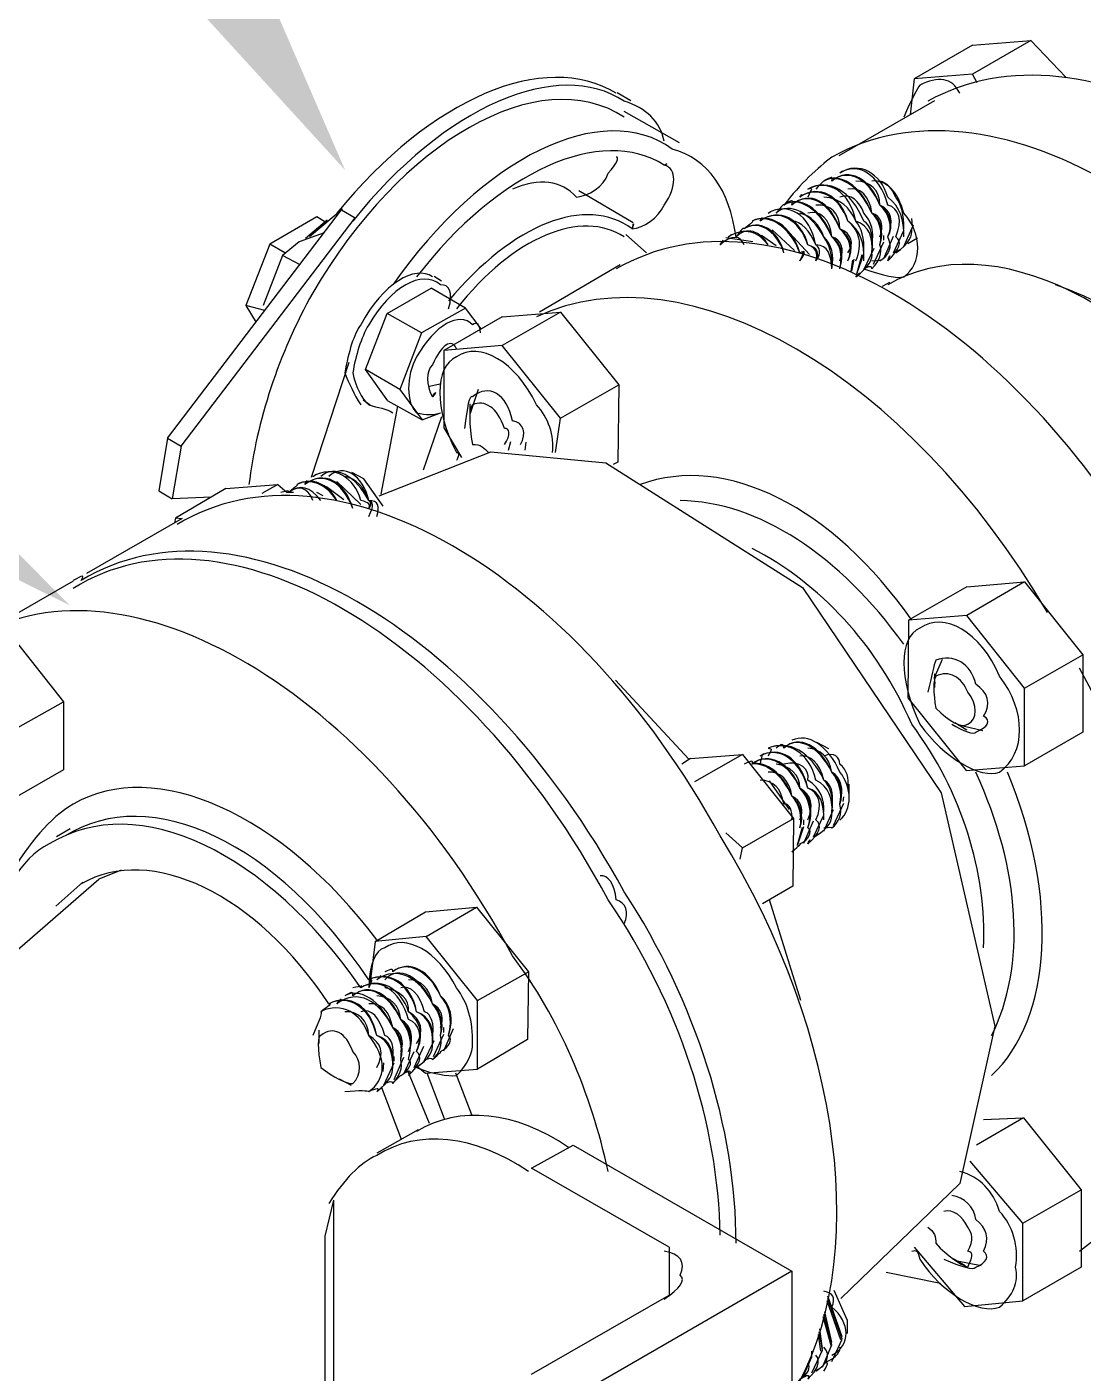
# Model space of a CAD drawing. Header units: inches. Extents: x 0.3 to 33.8, y 15.5 to 37.1.
# Drawn here: x 19.965 to 20.648, y 27.384 to 28.254 of the extents above; entities that cross this region are included whole.
import ezdxf

# ---------------------------------------------------------------- set-up
doc = ezdxf.new("R2010")
doc.units = ezdxf.units.IN
doc.header["$MEASUREMENT"] = 0

# ---------------------------------------------------------------- blocks, each defined once
blk = doc.blocks.new('60298_1')
at = {"transparency": 33554687}
for points in [[(20.09831, 28.32928), (20.1711, 28.16169), (20.04789, 28.29663)], [(19.86437, 28.00999), (19.99305, 27.88025), (19.82924, 27.96122)]]:
    blk.add_hatch(color=21, dxfattribs=at).paths.add_polyline_path(points)
for points in [[(20.57679, 28.24235), (20.61449, 28.24545)], [(20.61449, 28.24545), (20.57679, 28.22376)], [(20.61449, 28.24545), (20.63721, 28.2217)], [(20.57679, 28.24235), (20.5391, 28.22066)], [(20.5391, 28.22066), (20.53651, 28.19743)], [(20.57679, 28.22376), (20.5391, 28.22066)], [(20.57989, 28.21808), (20.57679, 28.22376)], [(20.34699, 28.21189), (20.35577, 28.20672)], [(20.49055, 28.17109), (20.55252, 28.20672)], [(20.38727, 28.17935), (20.35164, 28.19949)], [(20.37901, 28.16593), (20.37901, 28.16593)], [(20.48797, 28.15869), (20.48797, 28.15869)], [(20.49468, 28.16231), (20.49468, 28.16231)], [(20.47506, 28.15147), (20.47506, 28.15147)], [(20.48177, 28.15508), (20.48177, 28.15508)], [(20.3222, 28.14837), (20.35732, 28.12771)], [(20.46215, 28.14372), (20.46215, 28.14372)], [(20.46886, 28.14785), (20.46886, 28.14785)], [(20.05625, 27.98828), (20.16883, 28.13597)], [(20.16935, 28.13649), (20.14817, 28.11842)], [(20.16883, 28.13597), (20.17761, 28.13081)], [(20.44304, 28.13288), (20.44304, 28.13288)], [(20.44976, 28.13649), (20.44976, 28.13649)], [(20.45595, 28.14011), (20.45595, 28.14011)], [(20.06503, 27.98311), (20.17761, 28.13081)], [(20.15799, 28.12823), (20.15282, 28.13133), (20.12236, 28.11377)], [(20.15954, 28.12926), (20.14559, 28.11738)], [(20.43013, 28.12513), (20.43013, 28.12513)], [(20.43685, 28.12926), (20.43685, 28.12926)], [(20.46163, 28.10963), (20.44717, 28.12306)], [(20.47145, 28.10705), (20.45337, 28.12668)], [(20.53238, 28.11222), (20.53858, 28.12616)], [(20.53238, 28.1241), (20.53238, 28.1241)], [(20.53806, 28.12564), (20.53755, 28.13029)], [(20.53858, 28.12616), (20.53858, 28.12616)], [(20.15747, 28.121), (20.14146, 28.11532), (20.13062, 28.10654)], [(20.35267, 28.11996), (20.3661, 28.10809)], [(20.43478, 28.11532), (20.41722, 28.1179)], [(20.41722, 28.1179), (20.41722, 28.1179)], [(20.42394, 28.12152), (20.42394, 28.12152)], [(20.43478, 28.11532), (20.43478, 28.11532)], [(20.44976, 28.11273), (20.44046, 28.11945)], [(20.51276, 28.10086), (20.51947, 28.11532)], [(20.51947, 28.11635), (20.51947, 28.11945)], [(20.51947, 28.10447), (20.52567, 28.11893)], [(20.52567, 28.10809), (20.53238, 28.12255)], [(20.52567, 28.12048), (20.52567, 28.12048)], [(20.53496, 28.11429), (20.54116, 28.1179)], [(20.53858, 28.11583), (20.53858, 28.11583)], [(20.13217, 28.10809), (20.12236, 28.11377), (20.10686, 28.07401)], [(20.14198, 28.10034), (20.13062, 28.10654), (20.11822, 28.07401)], [(20.50037, 28.10551), (20.50037, 28.10551)], [(20.50191, 28.09466), (20.50656, 28.10757)], [(20.50191, 28.09466), (20.50553, 28.10705)], [(20.50656, 28.09724), (20.51328, 28.11119)], [(20.50656, 28.10912), (20.50656, 28.10912)], [(20.51276, 28.11273), (20.51276, 28.11273)], [(20.52567, 28.10809), (20.52567, 28.10809)], [(20.53238, 28.11222), (20.53238, 28.11222)], [(20.34906, 28.10034), (20.2969, 28.06987)], [(20.34957, 28.10034), (20.34957, 28.10034)], [(20.49313, 28.09879), (20.49313, 28.09879)], [(20.49365, 28.10189), (20.49365, 28.10189)], [(20.49365, 28.09828), (20.49365, 28.09828)], [(20.4983, 28.09621), (20.49933, 28.10344)], [(20.49882, 28.09621), (20.50037, 28.10396)], [(20.50656, 28.09724), (20.50656, 28.09724)], [(20.51276, 28.10086), (20.51276, 28.10086)], [(20.51947, 28.10447), (20.51947, 28.10447)], [(20.22873, 28.09311), (20.23338, 28.09001)], [(20.52309, 28.08898), (20.51844, 28.0864)], [(20.19827, 28.06884), (20.22667, 28.08537)], [(20.2592, 28.05903), (20.24888, 28.07246), (20.22667, 28.08537)], [(20.11926, 28.07091), (20.10686, 28.07401), (20.11357, 28.06316)], [(20.12029, 28.07246), (20.12029, 28.07246)], [(20.24888, 28.07246), (20.22047, 28.05645)], [(20.18432, 28.03269), (20.19827, 28.06884)], [(20.22047, 28.05645), (20.19827, 28.06884)], [(20.27263, 28.06677), (20.23493, 28.04508)], [(20.27263, 28.06677), (20.31033, 28.06987)], [(20.31033, 28.06987), (20.27263, 28.04818)], [(20.31033, 28.06987), (20.34802, 28.02288)], [(20.22047, 28.05645), (20.20653, 28.01978)], [(20.27263, 28.04818), (20.23493, 28.04508)], [(20.23493, 28.04508), (20.23493, 27.99499)], [(20.24371, 28.05025), (20.24371, 28.05025)], [(20.31033, 28.00119), (20.27263, 28.04818)], [(20.17348, 28.03734), (20.14921, 27.96298)], [(20.20653, 28.01978), (20.18432, 28.03269)], [(20.19878, 28.01255), (20.18432, 28.03269)], [(20.20653, 28.01978), (20.22099, 28.00016)], [(20.22564, 28.02185), (20.23235, 28.0234)], [(20.23235, 28.0234), (20.23235, 28.0234)], [(20.25714, 28.01978), (20.25197, 28.00429)], [(20.31033, 28.00119), (20.34802, 28.02288)], [(20.34802, 28.02288), (20.34751, 27.97279)], [(20.18277, 28.01307), (20.18742, 28.00997)], [(20.19878, 28.01255), (20.22099, 28.00016), (20.23286, 28.00481)], [(20.25197, 28.01049), (20.25197, 28.01049)], [(20.25197, 28.00171), (20.25197, 28.01049)], [(20.20498, 28.00894), (20.19413, 27.95213)], [(20.23338, 28.00222), (20.2215, 27.96762)], [(20.30723, 27.97899), (20.31033, 28.00119)], [(20.23493, 27.99499), (20.24629, 27.97589)], [(20.05625, 27.98828), (20.05057, 27.9542), (20.05935, 27.94903)], [(20.05625, 27.98828), (20.06503, 27.98311)], [(20.27676, 27.98053), (20.27831, 27.98621)], [(20.28761, 27.98053), (20.28812, 27.9857)], [(20.06503, 27.98311), (20.05935, 27.94903)], [(20.1931, 27.9511), (20.2654, 27.9795), (20.33976, 27.97227), (20.4668, 27.89171), (20.55665, 27.759), (20.59125, 27.60821)], [(20.26282, 27.98002), (20.26282, 27.98002)], [(20.34751, 27.97279), (20.34441, 27.97124)], [(20.09395, 27.95575), (20.12752, 27.95833)], [(20.12752, 27.95833), (20.11719, 27.95265)], [(20.12752, 27.95833), (20.13372, 27.95316)], [(20.14146, 27.95885), (20.14146, 27.95885)], [(20.14817, 27.96246), (20.14817, 27.96246)], [(20.15437, 27.96608), (20.15437, 27.96608)], [(20.18122, 27.94542), (20.16573, 27.96039)], [(20.18329, 27.96194), (20.17554, 27.96608)], [(20.19568, 27.94439), (20.18329, 27.96194)], [(20.08466, 27.95007), (20.05935, 27.94903)], [(20.09395, 27.95575), (20.06142, 27.93664)], [(20.13785, 27.95316), (20.13372, 27.95316)], [(20.13526, 27.95523), (20.13526, 27.95523)], [(20.15695, 27.9511), (20.15282, 27.95316)], [(20.17038, 27.94852), (20.15902, 27.95678)], [(20.0041, 27.90101), (20.06607, 27.93664)], [(20.06142, 27.93664), (20.0609, 27.93354)], [(20.06555, 27.93613), (20.06142, 27.93664)], [(19.99532, 27.89584), (19.93335, 27.86021)], [(20.57318, 27.89223), (20.53548, 27.87054)], [(20.57318, 27.89223), (20.61036, 27.89533)], [(20.61036, 27.89533), (20.57318, 27.87364)], [(20.61036, 27.89533), (20.64806, 27.84833)], [(20.53548, 27.87054), (20.53496, 27.82045)], [(20.57318, 27.87364), (20.53548, 27.87054)], [(20.61036, 27.82665), (20.57318, 27.87364)], [(19.95607, 27.85969), (19.98912, 27.81787)], [(20.55717, 27.84524), (20.55201, 27.83336)], [(20.61036, 27.82665), (20.64806, 27.84833)], [(20.64806, 27.84833), (20.64806, 27.79824)], [(20.55252, 27.83646), (20.55252, 27.83646)], [(20.55252, 27.83594), (20.55252, 27.83594)], [(20.55252, 27.82716), (20.55252, 27.83594)], [(20.39347, 27.78069), (20.34596, 27.83181)], [(20.55201, 27.83336), (20.55252, 27.82974)], [(20.53496, 27.82045), (20.57266, 27.77346)], [(20.61036, 27.77655), (20.61036, 27.82665)], [(19.95607, 27.79928), (19.98912, 27.81787)], [(19.98912, 27.81787), (19.98912, 27.77397)], [(20.56543, 27.80444), (20.57318, 27.79979)], [(20.56801, 27.80289), (20.58351, 27.79928)], [(20.57318, 27.79979), (20.57318, 27.79979)], [(20.64806, 27.79824), (20.61036, 27.77655)], [(20.3945, 27.7812), (20.42807, 27.78378)], [(20.42807, 27.78378), (20.39708, 27.76622)], [(20.42807, 27.78378), (20.46112, 27.74247)], [(20.44201, 27.7843), (20.44201, 27.7843)], [(20.44821, 27.78791), (20.44821, 27.78791)], [(20.45492, 27.79153), (20.45492, 27.79153)], [(20.48384, 27.7874), (20.47609, 27.79153)], [(20.3945, 27.7812), (20.38882, 27.77759)], [(20.4353, 27.78017), (20.4353, 27.78017)], [(20.57266, 27.77346), (20.61036, 27.77655)], [(19.98912, 27.77397), (19.95607, 27.75486)], [(20.45854, 27.74815), (20.44562, 27.76674)], [(20.49675, 27.76468), (20.49675, 27.7559)], [(20.48694, 27.73782), (20.49365, 27.75228)], [(20.48694, 27.7497), (20.48694, 27.7497)], [(20.49313, 27.75331), (20.49365, 27.75641)], [(20.42807, 27.72336), (20.46112, 27.74247)], [(20.46112, 27.74247), (20.4606, 27.69858)], [(20.46783, 27.73834), (20.46783, 27.74144)], [(20.46783, 27.72646), (20.47403, 27.74092)], [(20.47403, 27.73059), (20.48074, 27.74454)], [(20.47403, 27.74247), (20.47403, 27.74247)], [(20.48074, 27.73421), (20.48694, 27.74815)], [(20.48074, 27.74608), (20.48074, 27.74608)], [(19.99325, 27.73576), (19.98447, 27.73059)], [(20.42807, 27.72336), (20.41722, 27.73317)], [(20.4637, 27.72491), (20.46783, 27.73731)], [(20.4637, 27.72543), (20.4668, 27.73679)], [(20.47971, 27.73369), (20.47971, 27.73369)], [(20.4859, 27.73731), (20.4859, 27.73731)], [(20.42652, 27.71614), (20.42807, 27.72336)], [(20.4668, 27.72595), (20.4668, 27.72595)], [(20.47351, 27.73007), (20.47351, 27.73007)], [(20.0263, 27.7089), (20.01184, 27.70322)], [(19.99119, 27.04325), (19.84917, 27.18062), (19.8058, 27.27461), (19.79289, 27.37995), (19.81406, 27.48375), (19.86312, 27.57412), (20.01184, 27.70322)], [(20.00152, 27.70116), (19.98396, 27.68567)], [(20.4606, 27.69858), (20.44098, 27.68721)], [(20.46577, 27.62473), (20.44562, 27.6898)], [(20.19052, 27.66294), (20.22305, 27.68205)], [(20.22305, 27.68205), (20.2561, 27.68515)], [(20.22357, 27.66604), (20.2561, 27.68515)], [(20.2561, 27.68515), (20.28967, 27.64332)], [(20.19052, 27.66294), (20.18742, 27.63661)], [(20.22357, 27.66604), (20.19052, 27.66294)], [(20.25662, 27.62473), (20.22357, 27.66604)], [(20.20343, 27.64642), (20.20343, 27.64642)], [(20.18432, 27.63558), (20.18432, 27.63558)], [(20.19052, 27.63919), (20.19052, 27.63919)], [(20.19723, 27.6428), (20.19723, 27.6428)], [(20.25662, 27.62473), (20.28967, 27.64332)], [(20.28967, 27.64332), (20.28915, 27.59943)], [(20.17141, 27.62783), (20.17141, 27.62783)], [(20.17761, 27.63144), (20.17761, 27.63144)], [(20.16522, 27.62421), (20.16522, 27.62421)], [(20.25662, 27.58032), (20.25662, 27.62473)], [(20.15437, 27.60614), (20.15437, 27.60614)], [(20.15437, 27.59684), (20.15437, 27.60562)], [(20.22822, 27.58858), (20.23493, 27.60304)], [(20.23493, 27.60407), (20.23493, 27.60717)], [(20.23493, 27.5922), (20.24113, 27.60665)], [(20.59125, 27.60821), (20.56853, 27.50647), (20.49159, 27.43211)], [(20.21582, 27.58135), (20.22202, 27.59529)], [(20.21582, 27.59323), (20.21582, 27.59323)], [(20.22202, 27.58497), (20.22873, 27.59891)], [(20.22202, 27.59684), (20.22202, 27.59684)], [(20.22822, 27.60046), (20.22822, 27.60046)], [(20.23493, 27.5922), (20.23493, 27.5922)], [(20.28915, 27.59943), (20.25662, 27.58032)], [(20.19568, 27.57877), (20.1962, 27.58445)], [(20.1962, 27.56999), (20.20291, 27.58445)], [(20.20291, 27.58548), (20.20291, 27.58858)], [(20.20291, 27.57361), (20.20911, 27.58806)], [(20.20911, 27.57722), (20.21582, 27.59168)], [(20.20911, 27.58962), (20.20911, 27.58962)], [(20.22202, 27.58497), (20.22202, 27.58497)], [(20.22822, 27.58858), (20.22822, 27.58858)], [(20.20911, 27.57722), (20.20911, 27.57722)], [(20.22564, 27.5452), (20.21169, 27.57929)], [(20.21582, 27.58135), (20.21582, 27.58135)], [(20.21737, 27.58238), (20.22305, 27.57774)], [(20.22305, 27.57774), (20.25662, 27.58032)], [(20.23545, 27.5483), (20.22409, 27.57774)], [(20.25301, 27.55088), (20.24268, 27.57774)], [(20.16728, 27.57412), (20.17503, 27.56999)], [(20.20756, 27.53487), (20.19465, 27.56896)], [(20.1962, 27.56999), (20.1962, 27.56999)], [(20.20291, 27.57361), (20.20291, 27.57361)], [(20.60984, 27.54882), (20.57938, 27.53126)], [(20.58402, 27.54778), (20.60984, 27.54882)], [(20.60984, 27.54882), (20.64703, 27.50234)], [(20.21841, 27.54107), (20.19155, 27.52609)], [(20.29174, 27.51628), (20.31859, 27.53126)], [(20.31859, 27.53126), (20.46009, 27.44967)], [(20.38056, 27.46516), (20.29174, 27.51628)], [(20.60933, 27.48065), (20.57524, 27.52093)], [(20.60933, 27.48065), (20.64703, 27.50234)], [(20.64703, 27.50234), (20.64703, 27.45225)], [(20.16367, 27.49563), (20.15799, 27.47239)], [(20.16367, 27.49563), (20.16367, 27.2147)], [(20.55149, 27.4791), (20.55149, 27.4791)], [(20.60933, 27.43056), (20.60933, 27.48065)], [(20.15799, 27.47239), (20.15799, 26.95237)], [(20.38056, 27.46516), (20.38056, 27.43417)], [(20.5391, 27.46516), (20.57163, 27.42695)], [(20.5644, 27.45793), (20.57215, 27.45328)], [(20.56698, 27.45638), (20.58247, 27.45328)], [(20.57215, 27.45328), (20.57215, 27.45328)], [(20.46009, 27.44967), (20.31859, 27.36808)], [(20.46009, 27.44967), (20.46009, 27.12691)], [(20.52102, 27.44915), (20.55614, 27.44192)], [(20.64703, 27.45225), (20.60933, 27.43056)], [(20.49572, 27.41816), (20.48745, 27.43727)], [(20.29174, 27.38305), (20.38056, 27.43417)], [(20.49159, 27.40526), (20.48281, 27.43056)], [(20.49262, 27.40732), (20.48332, 27.43366)], [(20.49262, 27.40577), (20.48332, 27.43211)], [(20.57163, 27.42695), (20.60933, 27.43056)], [(20.48539, 27.40164), (20.48023, 27.42023)], [(20.4859, 27.40216), (20.48074, 27.42178)], [(20.4859, 27.40371), (20.48126, 27.42333)], [(20.49572, 27.41816), (20.49572, 27.40939)], [(20.47971, 27.39854), (20.47764, 27.41042)], [(20.47971, 27.39957), (20.47816, 27.41248)], [(20.47868, 27.39803), (20.47713, 27.40887)], [(20.47971, 27.3877), (20.4859, 27.40216)], [(20.4859, 27.39131), (20.49262, 27.40577)], [(20.4668, 27.38047), (20.473, 27.39441)], [(20.47248, 27.39441), (20.47248, 27.39441)], [(20.473, 27.38408), (20.47971, 27.39854)], [(20.473, 27.39441), (20.473, 27.39803)], [(20.473, 27.39596), (20.473, 27.39596)], [(20.47868, 27.38718), (20.47868, 27.38718)], [(20.48487, 27.39131), (20.48487, 27.39131)]]:
    blk.add_lwpolyline(points, dxfattribs=at)
for points in [[(20.34648, 28.21137), (20.2999, 28.23952), (20.22686, 28.20839), (20.16573, 28.13391)], [(20.32065, 28.14423), (20.3108, 28.15507), (20.29671, 28.15674), (20.27934, 28.1494)], [(20.35164, 28.11842), (20.32411, 28.1366), (20.27979, 28.11866), (20.24319, 28.07194)], [(20.45492, 28.10809), (20.451, 28.12374), (20.43839, 28.13016), (20.4291, 28.12358)], [(20.44459, 28.11325), (20.43998, 28.12217), (20.43039, 28.12554), (20.42394, 28.11842)], [(20.76477, 27.96866), (20.69117, 28.07636), (20.58829, 28.1268), (20.52205, 28.08743)], [(20.76477, 27.96866), (20.72978, 28.02963), (20.67976, 28.07113), (20.6305, 28.08743)], [(20.62534, 27.8757), (20.53482, 28.02957), (20.39304, 28.11215), (20.29483, 28.06677)], [(20.1709, 28.03063), (20.17341, 28.02424), (20.17688, 28.01662), (20.18122, 28.00997)], [(20.16573, 27.948), (20.15994, 27.95918), (20.14947, 27.96335), (20.13991, 27.95833)], [(20.17606, 27.94284), (20.1709, 27.96054), (20.15745, 27.96795), (20.14508, 27.95833)], [(20.53755, 27.87054), (20.48674, 27.94378), (20.41727, 27.97875), (20.36197, 27.95833)], [(20.1554, 27.948), (20.14866, 27.95707), (20.14134, 27.95866), (20.13475, 27.95316)], [(20.53238, 27.85505), (20.49111, 27.91261), (20.43829, 27.94733), (20.38779, 27.948)], [(20.64599, 27.46258), (20.73074, 27.52556), (20.73105, 27.68592), (20.64599, 27.83956)], [(20.58919, 27.60201), (20.61156, 27.64678), (20.60807, 27.70941), (20.57886, 27.77242)], [(20.58919, 27.57619), (20.62865, 27.61335), (20.63287, 27.69178), (20.59952, 27.77242)], [(20.18639, 27.63816), (20.12772, 27.72642), (20.04559, 27.76608), (19.99015, 27.73111)], [(20.16057, 27.62266), (20.11385, 27.69355), (20.04552, 27.7264), (20.00048, 27.70013)], [(20.31549, 27.52971), (20.28115, 27.55332), (20.24514, 27.55689), (20.21737, 27.54004)]]:
    blk.add_open_spline(points, degree=3, dxfattribs=at)
for points, knots in [([(20.56853, 28.21137), (20.56364, 28.22164), (20.55442, 28.22241), (20.54271, 28.21653), (20.54128, 28.21483), (20.53743, 28.20746), (20.53238, 28.19588)], [0, 0, 0, 0, 1, 1, 1, 2, 2, 2, 2]), ([(20.89903, 27.59684), (20.99986, 27.65575), (20.99986, 27.83693), (20.89903, 27.99964), (20.80631, 28.17216), (20.64941, 28.26275), (20.54787, 28.2062)], [0, 0, 0, 0, 1, 1, 1, 2, 2, 2, 2]), ([(20.37746, 28.18038), (20.37447, 28.19343), (20.36601, 28.20152), (20.35164, 28.2062), (20.30875, 28.23443), (20.23571, 28.2033), (20.17606, 28.12874)], [0, 0, 0, 0, 1, 1, 1, 2, 2, 2, 2]), ([(20.35164, 28.19588), (20.29647, 28.23188), (20.20681, 28.18), (20.15024, 28.08227), (20.12819, 28.04321), (20.1138, 27.99883), (20.10893, 27.95833)], [0, 0, 0, 0, 1, 1, 1, 2, 2, 2, 2]), ([(20.42394, 28.11842), (20.41942, 28.14903), (20.40621, 28.16882), (20.38262, 28.17522), (20.33767, 28.20821), (20.25936, 28.1697), (20.20188, 28.08743)], [0, 0, 0, 0, 1, 1, 1, 2, 2, 2, 2]), ([(20.75444, 27.5452), (20.7887, 27.54513), (20.81724, 27.55031), (20.83706, 27.56069), (20.93791, 27.61999), (20.93791, 27.80116), (20.83706, 27.96866), (20.74436, 28.1364), (20.58746, 28.22699), (20.4859, 28.17006), (20.47717, 28.16331), (20.46527, 28.15283), (20.45492, 28.13907)], [0, 0, 0, 0, 1, 1, 1, 2, 2, 2, 3, 3, 3, 4, 4, 4, 4]), ([(20.37746, 28.16489), (20.37962, 28.16605), (20.37957, 28.16608), (20.37746, 28.16489), (20.33671, 28.19071), (20.27035, 28.1614), (20.21737, 28.0926)], [0, 0, 0, 0, 1, 1, 1, 2, 2, 2, 2]), ([(20.32065, 28.14423), (20.32856, 28.14494), (20.33832, 28.15062), (20.34131, 28.15973), (20.34688, 28.1655), (20.34845, 28.17031), (20.34648, 28.17006)], [0, 0, 0, 0, 1, 1, 1, 2, 2, 2, 2]), ([(20.3568, 28.12358), (20.35782, 28.12806), (20.35782, 28.12805), (20.3568, 28.12358), (20.3639, 28.12456), (20.3737, 28.13024), (20.37746, 28.13907), (20.38575, 28.1512), (20.38573, 28.16252), (20.37746, 28.16489)], [0, 0, 0, 0, 1, 1, 1, 2, 2, 2, 3, 3, 3, 3]), ([(20.52205, 28.11842), (20.52537, 28.12539), (20.52304, 28.13327), (20.51689, 28.13907), (20.51023, 28.15546), (20.49622, 28.16355), (20.4859, 28.15457), (20.48664, 28.15802), (20.48578, 28.15732), (20.48074, 28.15457)], [0, 0, 0, 0, 1, 1, 1, 2, 2, 2, 3, 3, 3, 3]), ([(20.52205, 28.11842), (20.52618, 28.12586), (20.52384, 28.13374), (20.51689, 28.13907), (20.51103, 28.15593), (20.49703, 28.16401), (20.4859, 28.15457)], [0, 0, 0, 0, 1, 1, 1, 2, 2, 2, 2]), ([(20.52722, 28.11842), (20.53181, 28.12911), (20.52947, 28.13699), (20.52205, 28.13907), (20.51666, 28.15918), (20.50266, 28.16726), (20.49107, 28.15973), (20.49307, 28.16173), (20.49221, 28.16104), (20.49107, 28.15973)], [0, 0, 0, 0, 1, 1, 1, 2, 2, 2, 3, 3, 3, 3]), ([(20.53238, 28.11842), (20.53261, 28.12958), (20.53028, 28.13746), (20.52205, 28.14423), (20.51747, 28.15964), (20.50346, 28.16773), (20.49107, 28.15973)], [0, 0, 0, 0, 1, 1, 1, 2, 2, 2, 2]), ([(20.51173, 28.10809), (20.5125, 28.11796), (20.51017, 28.12584), (20.5014, 28.12874), (20.49736, 28.14803), (20.48335, 28.15612), (20.47041, 28.1494), (20.47376, 28.15058), (20.4729, 28.14989), (20.47041, 28.14423)], [0, 0, 0, 0, 1, 1, 1, 2, 2, 2, 3, 3, 3, 3]), ([(20.51173, 28.10809), (20.5133, 28.11843), (20.51097, 28.12631), (20.50656, 28.12874), (20.49816, 28.14849), (20.48415, 28.15658), (20.47041, 28.1494)], [0, 0, 0, 0, 1, 1, 1, 2, 2, 2, 2]), ([(20.51689, 28.11325), (20.51893, 28.12168), (20.5166, 28.12956), (20.51173, 28.13391), (20.50379, 28.15174), (20.48978, 28.15983), (20.48074, 28.15457), (20.4802, 28.1543), (20.47934, 28.1536), (20.47558, 28.1494)], [0, 0, 0, 0, 1, 1, 1, 2, 2, 2, 3, 3, 3, 3]), ([(20.51689, 28.11325), (20.51974, 28.12215), (20.51741, 28.13003), (20.51173, 28.13391), (20.5046, 28.15221), (20.49059, 28.1603), (20.48074, 28.15457)], [0, 0, 0, 0, 1, 1, 1, 2, 2, 2, 2]), ([(20.51689, 28.11842), (20.51987, 28.12519), (20.51791, 28.13183), (20.51173, 28.13391), (20.51028, 28.14503), (20.50449, 28.15064), (20.49623, 28.1494)], [0, 0, 0, 0, 1, 1, 1, 2, 2, 2, 2]), ([(20.52205, 28.11842), (20.52631, 28.1289), (20.52434, 28.13554), (20.51689, 28.13907), (20.51672, 28.14874), (20.51093, 28.15435), (20.5014, 28.15457)], [0, 0, 0, 0, 1, 1, 1, 2, 2, 2, 2]), ([(20.50656, 28.09776), (20.51935, 28.09332), (20.52802, 28.0915), (20.53238, 28.0926), (20.54448, 28.101), (20.54448, 28.12041), (20.53238, 28.13391), (20.5287, 28.14775), (20.52122, 28.15532), (20.51173, 28.15457)], [0, 0, 0, 0, 1, 1, 1, 2, 2, 2, 3, 3, 3, 3]), ([(20.53238, 28.12358), (20.53274, 28.13262), (20.53078, 28.13926), (20.52722, 28.14423), (20.52476, 28.14968), (20.5216, 28.15351), (20.51689, 28.15457)], [0, 0, 0, 0, 1, 1, 1, 2, 2, 2, 2]), ([(20.49107, 28.09776), (20.49319, 28.10681), (20.49085, 28.11469), (20.4859, 28.11842), (20.47805, 28.13688), (20.46404, 28.14497), (20.45492, 28.13907), (20.45445, 28.13944), (20.4536, 28.13874), (20.44976, 28.13391)], [0, 0, 0, 0, 1, 1, 1, 2, 2, 2, 3, 3, 3, 3]), ([(20.49623, 28.10292), (20.49962, 28.11053), (20.49729, 28.11841), (20.49107, 28.12358), (20.48448, 28.1406), (20.47047, 28.14868), (20.46009, 28.13907), (20.46089, 28.14315), (20.46003, 28.14246), (20.45492, 28.13907)], [0, 0, 0, 0, 1, 1, 1, 2, 2, 2, 3, 3, 3, 3]), ([(20.49107, 28.09776), (20.49399, 28.10728), (20.49166, 28.11516), (20.4859, 28.11842), (20.47885, 28.13735), (20.46484, 28.14543), (20.45492, 28.13907)], [0, 0, 0, 0, 1, 1, 1, 2, 2, 2, 2]), ([(20.49623, 28.10292), (20.50043, 28.111), (20.4981, 28.11888), (20.49107, 28.12358), (20.48529, 28.14106), (20.47128, 28.14915), (20.46009, 28.13907)], [0, 0, 0, 0, 1, 1, 1, 2, 2, 2, 2]), ([(20.50656, 28.10292), (20.50687, 28.11471), (20.50453, 28.12259), (20.49623, 28.12874), (20.49173, 28.14478), (20.47771, 28.15287), (20.46525, 28.14423)], [0, 0, 0, 0, 1, 1, 1, 2, 2, 2, 2]), ([(20.5014, 28.10292), (20.50606, 28.11424), (20.50373, 28.12213), (20.49623, 28.12874), (20.49092, 28.14431), (20.47691, 28.1524), (20.46525, 28.14423), (20.46732, 28.14687), (20.46647, 28.14617), (20.46525, 28.14423)], [0, 0, 0, 0, 1, 1, 1, 2, 2, 2, 3, 3, 3, 3]), ([(20.50656, 28.10809), (20.507, 28.11776), (20.50503, 28.1244), (20.5014, 28.12874), (20.49741, 28.1376), (20.49162, 28.1432), (20.48074, 28.14423)], [0, 0, 0, 0, 1, 1, 1, 2, 2, 2, 2]), ([(20.51173, 28.11325), (20.51344, 28.12147), (20.51147, 28.12811), (20.50656, 28.13391), (20.50385, 28.14131), (20.49806, 28.14692), (20.49107, 28.14423)], [0, 0, 0, 0, 1, 1, 1, 2, 2, 2, 2]), ([(20.3568, 28.12358), (20.35777, 28.12808), (20.35773, 28.12811), (20.3568, 28.12358), (20.32683, 28.14587), (20.27965, 28.12692), (20.23803, 28.0771)], [0, 0, 0, 0, 1, 1, 1, 2, 2, 2, 2]), ([(20.47558, 28.10292), (20.47811, 28.10807), (20.47655, 28.1116), (20.47041, 28.11325), (20.46598, 28.12991), (20.45197, 28.138), (20.43943, 28.12874)], [0, 0, 0, 0, 1, 1, 1, 2, 2, 2, 2]), ([(20.47558, 28.10292), (20.47705, 28.10818), (20.47559, 28.11141), (20.47041, 28.11325), (20.46517, 28.12945), (20.45116, 28.13754), (20.43943, 28.12874), (20.44158, 28.132), (20.44072, 28.13131), (20.43943, 28.12874)], [0, 0, 0, 0, 1, 1, 1, 2, 2, 2, 3, 3, 3, 3]), ([(20.4859, 28.09776), (20.48539, 28.10725), (20.48329, 28.11292), (20.47558, 28.11325), (20.47161, 28.13316), (20.4576, 28.14125), (20.44459, 28.13391), (20.44802, 28.13572), (20.44716, 28.13503), (20.44459, 28.13391)], [0, 0, 0, 0, 1, 1, 1, 2, 2, 2, 3, 3, 3, 3]), ([(20.4859, 28.09776), (20.48641, 28.10712), (20.48426, 28.11311), (20.48074, 28.11842), (20.47241, 28.13363), (20.45841, 28.14172), (20.44976, 28.13391)], [0, 0, 0, 0, 1, 1, 1, 2, 2, 2, 2]), ([(20.4859, 28.09776), (20.48759, 28.10695), (20.48563, 28.11341), (20.48074, 28.11842), (20.4781, 28.12645), (20.47231, 28.13206), (20.46525, 28.13391)], [0, 0, 0, 0, 1, 1, 1, 2, 2, 2, 2]), ([(20.49107, 28.10292), (20.49413, 28.11032), (20.49216, 28.11696), (20.4859, 28.11842), (20.48454, 28.13017), (20.47875, 28.13577), (20.47041, 28.13391)], [0, 0, 0, 0, 1, 1, 1, 2, 2, 2, 2]), ([(20.49623, 28.10809), (20.50056, 28.11404), (20.4986, 28.12068), (20.49107, 28.12358), (20.49097, 28.13388), (20.48518, 28.13949), (20.47558, 28.13907)], [0, 0, 0, 0, 1, 1, 1, 2, 2, 2, 2]), ([(20.45492, 28.10809), (20.44963, 28.12358), (20.43739, 28.12959), (20.4291, 28.12358), (20.42871, 28.12457), (20.42785, 28.12388), (20.42394, 28.11842)], [0, 0, 0, 0, 1, 1, 1, 2, 2, 2, 2]), ([(20.46525, 28.10292), (20.46839, 28.10895), (20.4679, 28.10987), (20.46525, 28.10809), (20.45874, 28.12573), (20.44473, 28.13382), (20.43426, 28.12874), (20.43514, 28.12828), (20.43429, 28.12759), (20.4291, 28.12358)], [0, 0, 0, 0, 1, 1, 1, 2, 2, 2, 3, 3, 3, 3]), ([(20.46525, 28.10292), (20.46949, 28.10886), (20.46886, 28.11006), (20.46525, 28.10809), (20.45954, 28.1262), (20.44553, 28.13428), (20.43426, 28.12874)], [0, 0, 0, 0, 1, 1, 1, 2, 2, 2, 2]), ([(20.47558, 28.10292), (20.4795, 28.10797), (20.47791, 28.11191), (20.47558, 28.11325), (20.47166, 28.12273), (20.46587, 28.12834), (20.46009, 28.12874)], [0, 0, 0, 0, 1, 1, 1, 2, 2, 2, 2]), ([(20.52722, 28.10809), (20.52977, 28.11085), (20.5308, 28.11125), (20.52722, 28.10809), (20.53587, 28.11418), (20.5382, 28.1193), (20.53755, 28.12358)], [0, 0, 0, 0, 1, 1, 1, 2, 2, 2, 2]), ([(20.69763, 27.4884), (20.7967, 27.54938), (20.7967, 27.73056), (20.69763, 27.89636), (20.60338, 28.0654), (20.44693, 28.15603), (20.34648, 28.09776)], [0, 0, 0, 0, 1, 1, 1, 2, 2, 2, 2]), ([(20.4291, 28.11325), (20.42695, 28.11947), (20.42107, 28.12016), (20.41361, 28.11325), (20.41638, 28.11745), (20.41599, 28.1172), (20.41361, 28.11325)], [0, 0, 0, 0, 1, 1, 1, 2, 2, 2, 2]), ([(20.44459, 28.11325), (20.43859, 28.12192), (20.42938, 28.12496), (20.41877, 28.11842), (20.42227, 28.12085), (20.42141, 28.12016), (20.41877, 28.11842)], [0, 0, 0, 0, 1, 1, 1, 2, 2, 2, 2]), ([(20.51173, 28.10292), (20.5169, 28.10342), (20.51792, 28.10382), (20.51689, 28.10292), (20.523, 28.10675), (20.52533, 28.11187), (20.52205, 28.11842)], [0, 0, 0, 0, 1, 1, 1, 2, 2, 2, 2]), ([(20.52205, 28.10292), (20.52333, 28.10714), (20.52436, 28.10753), (20.52205, 28.10292), (20.52944, 28.11046), (20.53177, 28.11558), (20.52722, 28.11842)], [0, 0, 0, 0, 1, 1, 1, 2, 2, 2, 2]), ([(20.5014, 28.0926), (20.50402, 28.09599), (20.50505, 28.09639), (20.5014, 28.0926), (20.51013, 28.09932), (20.51246, 28.10443), (20.51173, 28.10809)], [0, 0, 0, 0, 1, 1, 1, 2, 2, 2, 2]), ([(20.50656, 28.09776), (20.51046, 28.0997), (20.51149, 28.1001), (20.51173, 28.09776), (20.51657, 28.10303), (20.51889, 28.10815), (20.51689, 28.11325)], [0, 0, 0, 0, 1, 1, 1, 2, 2, 2, 2]), ([(20.2277, 28.0926), (20.21624, 28.10047), (20.19558, 28.08851), (20.18122, 28.06161), (20.17678, 28.05581), (20.17337, 28.04425), (20.1709, 28.03063)], [0, 0, 0, 0, 1, 1, 1, 2, 2, 2, 2]), ([(20.23803, 28.07194), (20.24132, 28.08296), (20.2382, 28.08786), (20.23286, 28.08743), (20.22084, 28.09783), (20.20018, 28.08587), (20.18639, 28.06161), (20.18138, 28.05317), (20.17797, 28.04161), (20.17606, 28.03063)], [0, 0, 0, 0, 1, 1, 1, 2, 2, 2, 3, 3, 3, 3]), ([(20.25869, 28.05645), (20.25827, 28.06186), (20.25653, 28.06381), (20.25352, 28.06161), (20.2448, 28.07055), (20.22938, 28.06162), (20.21737, 28.04095), (20.21042, 28.02864), (20.21048, 28.01082), (20.21737, 28.00481), (20.22361, 28.00328), (20.22821, 28.00319), (20.23286, 28.00481)], [0, 0, 0, 0, 1, 1, 1, 2, 2, 2, 3, 3, 3, 4, 4, 4, 4]), ([(20.24319, 28.04612), (20.24037, 28.05327), (20.23283, 28.04856), (20.2277, 28.03579), (20.22318, 28.03177), (20.2232, 28.02243), (20.2277, 28.01513), (20.22939, 28.01888), (20.2308, 28.01861), (20.2277, 28.01513)], [0, 0, 0, 0, 1, 1, 1, 2, 2, 2, 3, 3, 3, 3]), ([(20.30516, 27.97899), (20.30649, 27.98995), (20.30267, 28.00149), (20.29483, 28.00997), (20.28185, 28.03756), (20.25804, 28.0513), (20.24319, 28.04095), (20.22868, 28.03435), (20.22868, 28.00686), (20.24319, 27.97899), (20.24439, 27.97964), (20.24549, 27.97789), (20.24319, 27.97382)], [0, 0, 0, 0, 1, 1, 1, 2, 2, 2, 3, 3, 3, 4, 4, 4, 4]), ([(20.17606, 28.03063), (20.17802, 28.02159), (20.18148, 28.01397), (20.18639, 28.00997), (20.1922, 28.00782), (20.198, 28.00758), (20.20188, 28.00481)], [0, 0, 0, 0, 1, 1, 1, 2, 2, 2, 2]), ([(20.28451, 27.98415), (20.2886, 27.99166), (20.28664, 27.9983), (20.27934, 27.99964), (20.27585, 28.017), (20.26404, 28.02381), (20.25352, 28.01513), (20.25157, 28.01661), (20.24991, 28.00861), (20.24836, 27.99448)], [0, 0, 0, 0, 1, 1, 1, 2, 2, 2, 3, 3, 3, 3]), ([(20.27418, 27.98415), (20.27862, 27.9906), (20.27724, 27.99527), (20.27418, 27.99448), (20.26963, 28.00845), (20.26132, 28.01324), (20.25352, 28.00997), (20.25106, 28.00732), (20.25106, 27.99772), (20.25352, 27.98415), (20.25847, 27.98489), (20.2615, 27.98157), (20.26385, 27.97899)], [0, 0, 0, 0, 1, 1, 1, 2, 2, 2, 3, 3, 3, 4, 4, 4, 4]), ([(20.18639, 27.94284), (20.18769, 27.94523), (20.18688, 27.94679), (20.18122, 27.948), (20.17736, 27.96328), (20.16336, 27.97137), (20.15024, 27.96349), (20.15377, 27.96583), (20.15291, 27.96514), (20.15024, 27.96349)], [0, 0, 0, 0, 1, 1, 1, 2, 2, 2, 3, 3, 3, 3]), ([(20.18639, 27.94284), (20.18877, 27.94514), (20.18785, 27.94699), (20.18639, 27.948), (20.17817, 27.96375), (20.16416, 27.97183), (20.1554, 27.96349)], [0, 0, 0, 0, 1, 1, 1, 2, 2, 2, 2]), ([(20.19155, 27.93767), (20.19392, 27.94467), (20.19247, 27.94793), (20.18639, 27.948), (20.18281, 27.96466), (20.17013, 27.97228), (20.16057, 27.96349)], [0, 0, 0, 0, 1, 1, 1, 2, 2, 2, 2]), ([(20.16573, 27.948), (20.15855, 27.95896), (20.14847, 27.96277), (20.13991, 27.95833), (20.1409, 27.9584), (20.14004, 27.95771), (20.13475, 27.95316)], [0, 0, 0, 0, 1, 1, 1, 2, 2, 2, 2]), ([(20.17606, 27.94284), (20.16954, 27.96041), (20.15645, 27.96738), (20.14508, 27.95833), (20.14733, 27.96212), (20.14648, 27.96142), (20.14508, 27.95833)], [0, 0, 0, 0, 1, 1, 1, 2, 2, 2, 2]), ([(20.18639, 27.93767), (20.19028, 27.94503), (20.18922, 27.94728), (20.18639, 27.948), (20.18386, 27.95657), (20.17807, 27.96217), (20.1709, 27.96349)], [0, 0, 0, 0, 1, 1, 1, 2, 2, 2, 2]), ([(20.46009, 27.36962), (20.51144, 27.45442), (20.49375, 27.60124), (20.41361, 27.73111), (20.31995, 27.90228), (20.16305, 27.99287), (20.06245, 27.93251)], [0, 0, 0, 0, 1, 1, 1, 2, 2, 2, 2]), ([(20.15024, 27.948), (20.14719, 27.95676), (20.14029, 27.95805), (20.13475, 27.95316), (20.13475, 27.95485), (20.13414, 27.9544), (20.12958, 27.95316)], [0, 0, 0, 0, 1, 1, 1, 2, 2, 2, 2]), ([(20.42394, 27.46774), (20.42398, 27.54172), (20.39822, 27.62363), (20.35164, 27.69496), (20.258, 27.86652), (20.10109, 27.9571), (20.00048, 27.89636), (20.00285, 27.90038), (20.00139, 27.89949), (19.99532, 27.89636)], [0, 0, 0, 0, 1, 1, 1, 2, 2, 2, 3, 3, 3, 3]), ([(20.58402, 27.65881), (20.58594, 27.70754), (20.57015, 27.75959), (20.53755, 27.80341), (20.51503, 27.85507), (20.47784, 27.89477), (20.43426, 27.91702)], [0, 0, 0, 0, 1, 1, 1, 2, 2, 2, 2]), ([(20.41361, 27.47291), (20.4126, 27.54461), (20.38722, 27.62226), (20.34131, 27.6898), (20.24915, 27.86141), (20.09225, 27.95199), (19.99532, 27.8912)], [0, 0, 0, 0, 1, 1, 1, 2, 2, 2, 2]), ([(20.34131, 27.51422), (20.32985, 27.56519), (20.30996, 27.61299), (20.27934, 27.65365), (20.1872, 27.82564), (20.03029, 27.91622), (19.93335, 27.86021), (19.9324, 27.85971), (19.9313, 27.85905), (19.92818, 27.85505)], [0, 0, 0, 0, 1, 1, 1, 2, 2, 2, 3, 3, 3, 3]), ([(20.59435, 27.77242), (20.58223, 27.76767), (20.55843, 27.78141), (20.54271, 27.80341), (20.52906, 27.83227), (20.52906, 27.85976), (20.54271, 27.86538), (20.55843, 27.87671), (20.58223, 27.86297), (20.59435, 27.83439), (20.6116, 27.81211), (20.6116, 27.78462), (20.59435, 27.77242)], [0, 0, 0, 0, 1, 1, 1, 2, 2, 2, 3, 3, 3, 4, 4, 4, 4]), ([(20.58402, 27.80857), (20.58899, 27.81708), (20.58702, 27.82372), (20.57886, 27.82923), (20.57623, 27.84241), (20.56443, 27.84922), (20.55304, 27.84472), (20.55195, 27.84203), (20.55029, 27.83402), (20.54787, 27.82406)], [0, 0, 0, 0, 1, 1, 1, 2, 2, 2, 3, 3, 3, 3]), ([(20.57369, 27.80341), (20.57002, 27.80056), (20.5617, 27.80536), (20.55304, 27.81373), (20.55144, 27.82313), (20.55144, 27.83273), (20.55304, 27.83439), (20.5617, 27.83866), (20.57002, 27.83386), (20.57369, 27.82406), (20.58028, 27.81609), (20.58028, 27.80649), (20.57369, 27.80341)], [0, 0, 0, 0, 1, 1, 1, 2, 2, 2, 3, 3, 3, 4, 4, 4, 4]), ([(20.56337, 27.80341), (20.57056, 27.79892), (20.57832, 27.79636), (20.57886, 27.79824), (20.58699, 27.80137), (20.58895, 27.80568), (20.58402, 27.80857)], [0, 0, 0, 0, 1, 1, 1, 2, 2, 2, 2]), ([(20.49107, 27.74144), (20.4992, 27.748), (20.49895, 27.76279), (20.49107, 27.77242), (20.4832, 27.79007), (20.47051, 27.79769), (20.46009, 27.79308)], [0, 0, 0, 0, 1, 1, 1, 2, 2, 2, 2]), ([(20.47558, 27.74144), (20.48002, 27.7512), (20.47768, 27.75908), (20.47041, 27.76209), (20.46488, 27.78126), (20.45087, 27.78935), (20.43943, 27.78275), (20.44128, 27.78382), (20.44042, 27.78312), (20.43943, 27.77759)], [0, 0, 0, 0, 1, 1, 1, 2, 2, 2, 3, 3, 3, 3]), ([(20.48074, 27.74144), (20.48082, 27.75167), (20.47849, 27.75955), (20.47041, 27.76209), (20.46568, 27.78173), (20.45167, 27.78982), (20.43943, 27.78275)], [0, 0, 0, 0, 1, 1, 1, 2, 2, 2, 2]), ([(20.4859, 27.7466), (20.48726, 27.75538), (20.48492, 27.76326), (20.48074, 27.76726), (20.47212, 27.78544), (20.45811, 27.79353), (20.44459, 27.78791)], [0, 0, 0, 0, 1, 1, 1, 2, 2, 2, 2]), ([(20.4859, 27.7466), (20.48645, 27.75491), (20.48412, 27.76279), (20.47558, 27.76726), (20.47131, 27.78498), (20.4573, 27.79307), (20.44459, 27.78791), (20.44772, 27.78753), (20.44686, 27.78684), (20.44459, 27.78275)], [0, 0, 0, 0, 1, 1, 1, 2, 2, 2, 3, 3, 3, 3]), ([(20.49107, 27.75177), (20.49289, 27.75863), (20.49056, 27.76651), (20.4859, 27.77242), (20.47775, 27.7887), (20.46374, 27.79678), (20.45492, 27.78791), (20.45415, 27.79125), (20.4533, 27.79056), (20.44976, 27.78791)], [0, 0, 0, 0, 1, 1, 1, 2, 2, 2, 3, 3, 3, 3]), ([(20.49107, 27.75177), (20.49369, 27.75909), (20.49136, 27.76698), (20.4859, 27.77242), (20.47855, 27.78916), (20.46454, 27.79725), (20.45492, 27.78791)], [0, 0, 0, 0, 1, 1, 1, 2, 2, 2, 2]), ([(20.49107, 27.75177), (20.49383, 27.76214), (20.49186, 27.76878), (20.4859, 27.77242), (20.48424, 27.78198), (20.47845, 27.78758), (20.47041, 27.78791)], [0, 0, 0, 0, 1, 1, 1, 2, 2, 2, 2]), ([(20.49623, 27.76209), (20.49715, 27.7688), (20.49577, 27.77346), (20.49107, 27.77759), (20.49084, 27.78199), (20.4875, 27.78551), (20.48074, 27.78275)], [0, 0, 0, 0, 1, 1, 1, 2, 2, 2, 2]), ([(20.47041, 27.73627), (20.47358, 27.74748), (20.47125, 27.75536), (20.46525, 27.76209), (20.45844, 27.77755), (20.44443, 27.78563), (20.43426, 27.77759), (20.43513, 27.78027), (20.43452, 27.77981), (20.4291, 27.77759)], [0, 0, 0, 0, 1, 1, 1, 2, 2, 2, 3, 3, 3, 3]), ([(20.47041, 27.73627), (20.47438, 27.74795), (20.47205, 27.75583), (20.46525, 27.76209), (20.45924, 27.77801), (20.44523, 27.7861), (20.43426, 27.77759)], [0, 0, 0, 0, 1, 1, 1, 2, 2, 2, 2]), ([(20.46525, 27.73627), (20.46795, 27.74423), (20.46562, 27.75211), (20.46009, 27.75693), (20.4543, 27.77171), (20.44322, 27.77971), (20.43426, 27.77759)], [0, 0, 0, 0, 1, 1, 1, 2, 2, 2, 2]), ([(20.46525, 27.73627), (20.46714, 27.74376), (20.46481, 27.75164), (20.46009, 27.75693), (20.45387, 27.7706), (20.44351, 27.77848), (20.43426, 27.77759)], [0, 0, 0, 0, 1, 1, 1, 2, 2, 2, 2]), ([(20.47041, 27.74144), (20.47452, 27.75099), (20.47255, 27.75763), (20.46525, 27.76209), (20.46493, 27.77083), (20.45914, 27.77644), (20.44976, 27.77759)], [0, 0, 0, 0, 1, 1, 1, 2, 2, 2, 2]), ([(20.48074, 27.7466), (20.48095, 27.75471), (20.47899, 27.76134), (20.47041, 27.76726), (20.47137, 27.77455), (20.46557, 27.78015), (20.45492, 27.77759)], [0, 0, 0, 0, 1, 1, 1, 2, 2, 2, 2]), ([(20.4859, 27.75177), (20.48739, 27.75843), (20.48543, 27.76506), (20.48074, 27.76726), (20.4778, 27.77826), (20.47201, 27.78387), (20.46525, 27.78275)], [0, 0, 0, 0, 1, 1, 1, 2, 2, 2, 2]), ([(20.46009, 27.74144), (20.46041, 27.74728), (20.45867, 27.75194), (20.45492, 27.75177), (20.45285, 27.76203), (20.44841, 27.76683), (20.43943, 27.76726)], [0, 0, 0, 0, 1, 1, 1, 2, 2, 2, 2]), ([(20.46525, 27.74144), (20.46808, 27.74728), (20.46612, 27.75391), (20.46009, 27.75693), (20.4585, 27.76712), (20.4527, 27.77272), (20.44459, 27.77242)], [0, 0, 0, 0, 1, 1, 1, 2, 2, 2, 2]), ([(20.19155, 27.66398), (20.12984, 27.74602), (20.04841, 27.78216), (19.99532, 27.75177), (19.97966, 27.74247), (19.96703, 27.72687), (19.95401, 27.70529)], [0, 0, 0, 0, 1, 1, 1, 2, 2, 2, 2]), ([(20.48074, 27.73627), (20.48442, 27.73666), (20.48544, 27.73705), (20.4859, 27.73627), (20.49052, 27.73998), (20.49285, 27.7451), (20.49107, 27.75177)], [0, 0, 0, 0, 1, 1, 1, 2, 2, 2, 2]), ([(20.47041, 27.72595), (20.47154, 27.72922), (20.47257, 27.72962), (20.47041, 27.72595), (20.47765, 27.73255), (20.47998, 27.73767), (20.47558, 27.74144)], [0, 0, 0, 0, 1, 1, 1, 2, 2, 2, 2]), ([(20.47558, 27.73111), (20.47798, 27.73294), (20.47901, 27.73334), (20.47558, 27.73111), (20.48408, 27.73627), (20.48641, 27.74138), (20.4859, 27.7466)], [0, 0, 0, 0, 1, 1, 1, 2, 2, 2, 2]), ([(20.18122, 27.63299), (20.12153, 27.71989), (20.03764, 27.76149), (19.97983, 27.72595), (19.96123, 27.71738), (19.94619, 27.69084), (19.93851, 27.65365)], [0, 0, 0, 0, 1, 1, 1, 2, 2, 2, 2]), ([(20.46009, 27.72078), (20.46514, 27.72552), (20.46615, 27.72591), (20.46525, 27.72595), (20.47121, 27.72884), (20.47354, 27.73395), (20.47041, 27.73627)], [0, 0, 0, 0, 1, 1, 1, 2, 2, 2, 2]), ([(20.35164, 27.6743), (20.35504, 27.68165), (20.35257, 27.68826), (20.34648, 27.6898), (20.3455, 27.7005), (20.34107, 27.70589), (20.33615, 27.70529)], [0, 0, 0, 0, 1, 1, 1, 2, 2, 2, 2]), ([(20.25352, 27.59684), (20.25392, 27.61125), (20.25042, 27.62307), (20.24319, 27.63299), (20.23121, 27.65634), (20.2102, 27.66847), (20.19672, 27.65881), (20.19044, 27.65707), (20.18693, 27.64824), (20.18639, 27.63299)], [0, 0, 0, 0, 1, 1, 1, 2, 2, 2, 3, 3, 3, 3]), ([(20.23803, 27.60201), (20.24084, 27.61312), (20.23851, 27.621), (20.23286, 27.62783), (20.2257, 27.64318), (20.21169, 27.65127), (20.20188, 27.64332), (20.2021, 27.64574), (20.20125, 27.64504), (20.19672, 27.64332)], [0, 0, 0, 0, 1, 1, 1, 2, 2, 2, 3, 3, 3, 3]), ([(20.23803, 27.60201), (20.24164, 27.61358), (20.23931, 27.62146), (20.23286, 27.62783), (20.2265, 27.64364), (20.2125, 27.65173), (20.20188, 27.64332)], [0, 0, 0, 0, 1, 1, 1, 2, 2, 2, 2]), ([(20.21737, 27.59168), (20.22153, 27.60197), (20.2192, 27.60985), (20.21221, 27.61234), (20.20639, 27.63203), (20.19238, 27.64012), (20.18122, 27.63299), (20.1828, 27.63459), (20.18194, 27.63389), (20.17606, 27.63299)], [0, 0, 0, 0, 1, 1, 1, 2, 2, 2, 3, 3, 3, 3]), ([(20.21737, 27.59168), (20.22234, 27.60243), (20.22, 27.61031), (20.21221, 27.6175), (20.2072, 27.6325), (20.19319, 27.64058), (20.18122, 27.63299)], [0, 0, 0, 0, 1, 1, 1, 2, 2, 2, 2]), ([(20.2277, 27.59684), (20.22877, 27.60615), (20.22644, 27.61403), (20.21737, 27.6175), (20.21363, 27.63621), (20.19962, 27.6443), (20.18639, 27.63816)], [0, 0, 0, 0, 1, 1, 1, 2, 2, 2, 2]), ([(20.2277, 27.59684), (20.22797, 27.60569), (20.22564, 27.61356), (20.21737, 27.6175), (20.21283, 27.63575), (20.19882, 27.64384), (20.18639, 27.63816), (20.18923, 27.6383), (20.18838, 27.63761), (20.18639, 27.63299)], [0, 0, 0, 0, 1, 1, 1, 2, 2, 2, 3, 3, 3, 3]), ([(20.23286, 27.60201), (20.23441, 27.6094), (20.23207, 27.61728), (20.2277, 27.62266), (20.21926, 27.63947), (20.20525, 27.64755), (20.19155, 27.63816), (20.19567, 27.64202), (20.19481, 27.64133), (20.19155, 27.63816)], [0, 0, 0, 0, 1, 1, 1, 2, 2, 2, 3, 3, 3, 3]), ([(20.23286, 27.60201), (20.23521, 27.60987), (20.23288, 27.61775), (20.2277, 27.62266), (20.22007, 27.63993), (20.20606, 27.64802), (20.19672, 27.63816)], [0, 0, 0, 0, 1, 1, 1, 2, 2, 2, 2]), ([(20.23286, 27.60717), (20.23534, 27.61291), (20.23338, 27.61955), (20.2277, 27.62266), (20.22575, 27.63275), (20.21996, 27.63835), (20.21221, 27.63816)], [0, 0, 0, 0, 1, 1, 1, 2, 2, 2, 2]), ([(20.20705, 27.58652), (20.20866, 27.59454), (20.20633, 27.60242), (20.20188, 27.60717), (20.19352, 27.6246), (20.17951, 27.63269), (20.16573, 27.62266), (20.16992, 27.62715), (20.16907, 27.62646), (20.16573, 27.62266)], [0, 0, 0, 0, 1, 1, 1, 2, 2, 2, 3, 3, 3, 3]), ([(20.21221, 27.58652), (20.21509, 27.59825), (20.21276, 27.60613), (20.20705, 27.61234), (20.19996, 27.62832), (20.18594, 27.63641), (20.17606, 27.62783), (20.17636, 27.63087), (20.1755, 27.63018), (20.1709, 27.62783)], [0, 0, 0, 0, 1, 1, 1, 2, 2, 2, 3, 3, 3, 3]), ([(20.20705, 27.58652), (20.20946, 27.595), (20.20713, 27.60288), (20.20188, 27.60717), (20.19432, 27.62506), (20.18031, 27.63315), (20.1709, 27.62783)], [0, 0, 0, 0, 1, 1, 1, 2, 2, 2, 2]), ([(20.21221, 27.59168), (20.2159, 27.59872), (20.21357, 27.6066), (20.20705, 27.61234), (20.20076, 27.62878), (20.18675, 27.63687), (20.17606, 27.62783)], [0, 0, 0, 0, 1, 1, 1, 2, 2, 2, 2]), ([(20.21221, 27.59168), (20.21603, 27.60176), (20.21407, 27.6084), (20.20705, 27.61234), (20.20645, 27.6216), (20.20065, 27.62721), (20.19155, 27.62783)], [0, 0, 0, 0, 1, 1, 1, 2, 2, 2, 2]), ([(20.21737, 27.59684), (20.22247, 27.60548), (20.22051, 27.61212), (20.21221, 27.6175), (20.21288, 27.62532), (20.20709, 27.63092), (20.19672, 27.63299)], [0, 0, 0, 0, 1, 1, 1, 2, 2, 2, 2]), ([(20.2277, 27.60201), (20.2289, 27.60919), (20.22694, 27.61583), (20.22254, 27.6175), (20.21932, 27.62904), (20.21353, 27.63464), (20.20705, 27.63299)], [0, 0, 0, 0, 1, 1, 1, 2, 2, 2, 2]), ([(20.1709, 27.56586), (20.18074, 27.56694), (20.18602, 27.56642), (20.18639, 27.56586), (20.19802, 27.57334), (20.19802, 27.58852), (20.18639, 27.60201), (20.1818, 27.61661), (20.16866, 27.6242), (20.1554, 27.6175), (20.15668, 27.61728), (20.15449, 27.61247), (20.15024, 27.60201)], [0, 0, 0, 0, 1, 1, 1, 2, 2, 2, 3, 3, 3, 4, 4, 4, 4]), ([(20.20188, 27.58135), (20.20222, 27.59082), (20.19989, 27.5987), (20.19155, 27.60201), (20.18708, 27.62088), (20.17307, 27.62897), (20.16057, 27.62266), (20.16257, 27.62291), (20.16106, 27.62127), (20.1554, 27.6175)], [0, 0, 0, 0, 1, 1, 1, 2, 2, 2, 3, 3, 3, 3]), ([(20.20188, 27.58135), (20.20303, 27.59129), (20.20069, 27.59916), (20.19155, 27.60201), (20.18789, 27.62135), (20.17388, 27.62944), (20.16057, 27.62266)], [0, 0, 0, 0, 1, 1, 1, 2, 2, 2, 2]), ([(20.20188, 27.58652), (20.20316, 27.59433), (20.20119, 27.60097), (20.19672, 27.60201), (20.19357, 27.61417), (20.18778, 27.61978), (20.18122, 27.6175)], [0, 0, 0, 0, 1, 1, 1, 2, 2, 2, 2]), ([(20.20705, 27.59168), (20.2096, 27.59805), (20.20763, 27.60469), (20.20188, 27.60717), (20.20001, 27.61789), (20.19422, 27.62349), (20.18639, 27.62266)], [0, 0, 0, 0, 1, 1, 1, 2, 2, 2, 2]), ([(20.19155, 27.58135), (20.19672, 27.59062), (20.19476, 27.59725), (20.18639, 27.60201), (20.18628, 27.61194), (20.17894, 27.6182), (20.1709, 27.6175)], [0, 0, 0, 0, 1, 1, 1, 2, 2, 2, 2]), ([(20.17606, 27.57102), (20.17177, 27.57064), (20.16345, 27.57544), (20.1554, 27.58135), (20.15319, 27.59321), (20.15319, 27.60281), (20.1554, 27.60201), (20.16345, 27.60873), (20.17177, 27.60393), (20.17606, 27.59168), (20.18202, 27.58616), (20.18202, 27.57656), (20.17606, 27.57102)], [0, 0, 0, 0, 1, 1, 1, 2, 2, 2, 3, 3, 3, 4, 4, 4, 4]), ([(20.22254, 27.58652), (20.22593, 27.58742), (20.22696, 27.58782), (20.2277, 27.58652), (20.23204, 27.59076), (20.23436, 27.59587), (20.23286, 27.60201)], [0, 0, 0, 0, 1, 1, 1, 2, 2, 2, 2]), ([(20.2277, 27.58652), (20.23237, 27.59114), (20.2334, 27.59154), (20.23286, 27.59168), (20.23847, 27.59447), (20.2408, 27.59959), (20.23803, 27.60201)], [0, 0, 0, 0, 1, 1, 1, 2, 2, 2, 2]), ([(20.21737, 27.58135), (20.21949, 27.58371), (20.22052, 27.58411), (20.21737, 27.58135), (20.2256, 27.58704), (20.22793, 27.59216), (20.2277, 27.59684)], [0, 0, 0, 0, 1, 1, 1, 2, 2, 2, 2]), ([(20.21737, 27.58135), (20.22797, 27.57714), (20.23738, 27.57577), (20.24319, 27.57619), (20.25037, 27.58327), (20.25387, 27.59095), (20.25352, 27.59684)], [0, 0, 0, 0, 1, 1, 1, 2, 2, 2, 2]), ([(20.19672, 27.57102), (20.20018, 27.57256), (20.20121, 27.57296), (20.20188, 27.57102), (20.20629, 27.57589), (20.20862, 27.58101), (20.20705, 27.58652)], [0, 0, 0, 0, 1, 1, 1, 2, 2, 2, 2]), ([(20.20188, 27.57102), (20.20662, 27.57628), (20.20765, 27.57667), (20.20705, 27.57619), (20.21273, 27.57961), (20.21506, 27.58472), (20.21221, 27.58652)], [0, 0, 0, 0, 1, 1, 1, 2, 2, 2, 2]), ([(20.20705, 27.57619), (20.21306, 27.57999), (20.21409, 27.58039), (20.21221, 27.57619), (20.21916, 27.58332), (20.22149, 27.58844), (20.21737, 27.59168)], [0, 0, 0, 0, 1, 1, 1, 2, 2, 2, 2]), ([(20.18639, 27.56586), (20.19169, 27.56822), (20.19386, 27.56871), (20.19155, 27.56586), (20.19985, 27.57217), (20.20218, 27.57729), (20.20188, 27.58135)], [0, 0, 0, 0, 1, 1, 1, 2, 2, 2, 2]), ([(20.28967, 27.51422), (20.2546, 27.53799), (20.21859, 27.54156), (20.19155, 27.52455), (20.18035, 27.51948), (20.17081, 27.50926), (20.16057, 27.49356)], [0, 0, 0, 0, 1, 1, 1, 2, 2, 2, 2]), ([(20.60468, 27.45225), (20.60695, 27.46561), (20.60299, 27.479), (20.59435, 27.4884), (20.58991, 27.50166), (20.58206, 27.51057), (20.56853, 27.51422)], [0, 0, 0, 0, 1, 1, 1, 2, 2, 2, 2]), ([(20.58402, 27.46258), (20.58798, 27.4708), (20.58602, 27.47744), (20.57886, 27.48323), (20.57794, 27.49144), (20.57134, 27.49742), (20.56337, 27.49873)], [0, 0, 0, 0, 1, 1, 1, 2, 2, 2, 2]), ([(20.57369, 27.46258), (20.578, 27.46974), (20.57662, 27.47442), (20.57369, 27.47807), (20.57031, 27.48535), (20.5645, 27.48995), (20.5582, 27.4884)], [0, 0, 0, 0, 1, 1, 1, 2, 2, 2, 2]), ([(20.54787, 27.47807), (20.55209, 27.47571), (20.55343, 27.47168), (20.55304, 27.46774), (20.5607, 27.45909), (20.56902, 27.45429), (20.57369, 27.45225), (20.5766, 27.45867), (20.57798, 27.46171), (20.57369, 27.46258)], [0, 0, 0, 0, 1, 1, 1, 2, 2, 2, 3, 3, 3, 3]), ([(20.37746, 27.43159), (20.3877, 27.43862), (20.39166, 27.44413), (20.38779, 27.44709), (20.39166, 27.45563), (20.3877, 27.46115), (20.37746, 27.46258)], [0, 0, 0, 0, 1, 1, 1, 2, 2, 2, 2]), ([(20.53755, 27.46258), (20.54084, 27.46398), (20.54176, 27.46226), (20.54271, 27.45741), (20.55742, 27.43514), (20.58123, 27.4214), (20.59435, 27.42643), (20.60293, 27.43392), (20.60689, 27.44262), (20.60468, 27.45225)], [0, 0, 0, 0, 1, 1, 1, 2, 2, 2, 3, 3, 3, 3]), ([(20.5582, 27.45741), (20.56956, 27.45265), (20.57731, 27.45009), (20.57886, 27.45225), (20.58599, 27.4551), (20.58795, 27.45941), (20.58402, 27.46258)], [0, 0, 0, 0, 1, 1, 1, 2, 2, 2, 2]), ([(20.4859, 27.39544), (20.4982, 27.40172), (20.49795, 27.41652), (20.4859, 27.42643), (20.48848, 27.43291), (20.48664, 27.4355), (20.48074, 27.43676)], [0, 0, 0, 0, 1, 1, 1, 2, 2, 2, 2]), ([(20.47558, 27.38512), (20.47698, 27.38667), (20.47801, 27.38706), (20.47558, 27.38512), (20.48308, 27.38999), (20.48541, 27.39511), (20.48074, 27.40061)], [0, 0, 0, 0, 1, 1, 1, 2, 2, 2, 2]), ([(20.48074, 27.38512), (20.48341, 27.39038), (20.48444, 27.39078), (20.48074, 27.39028), (20.48952, 27.39371), (20.49185, 27.39883), (20.49107, 27.40061)], [0, 0, 0, 0, 1, 1, 1, 2, 2, 2, 2]), ([(20.46525, 27.37995), (20.47054, 27.38295), (20.47157, 27.38335), (20.47041, 27.37995), (20.47665, 27.38628), (20.47898, 27.39139), (20.47558, 27.39544)], [0, 0, 0, 0, 1, 1, 1, 2, 2, 2, 2]), ([(20.46009, 27.37479), (20.46481, 27.37953), (20.46546, 27.37982), (20.46525, 27.37995), (20.47021, 27.38256), (20.47254, 27.38768), (20.47041, 27.39028)], [0, 0, 0, 0, 1, 1, 1, 2, 2, 2, 2])]:
    blk.add_open_spline(points, degree=3, knots=knots, dxfattribs=at)

msp = doc.modelspace()

# ---------------------------------------------------------------- block references
msp.add_blockref('60298_1', (0, 0))

doc.saveas('drawing.dxf')
